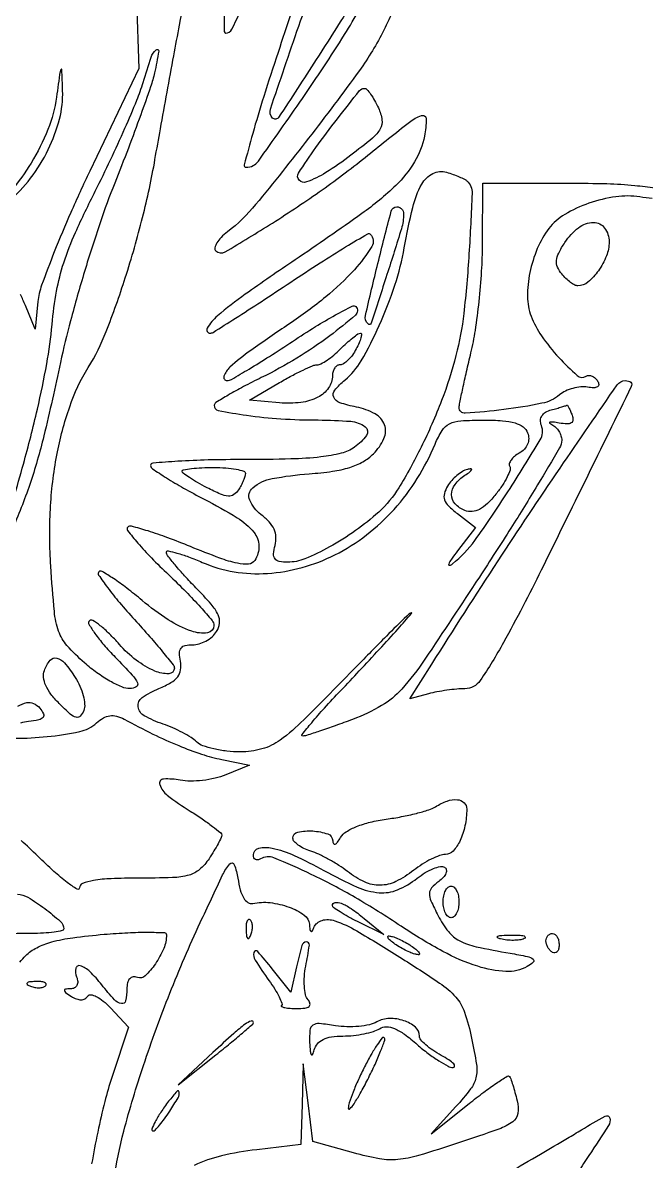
# Model space of a CAD drawing. Extents: x 4 to 800, y 0 to 528.
# Drawn here: x 504.8 to 583.7, y 167.2 to 311.3 of the extents above; entities that cross this region are included whole.
import ezdxf

# ---------------------------------------------------------------- set-up
doc = ezdxf.new("R2010")
doc.units = 0

msp = doc.modelspace()

# ---------------------------------------------------------------- linework, layer by layer
for points in [[(546.024751, 319.4349, -0.013672), (546.398057, 318.365924, -0.013561), (546.713481, 317.275234, -0.013532), (546.937346, 316.307514, -0.050138), (546.999865, 315.6849, -0.13968), (546.455853, 313.776362, -0.004104), (541.944517, 306.635508, -0.002417), (537.189604, 299.322108, -0.47533), (536.423048, 299.243618, -0.285033), (536.156021, 300.383762, -0.001745), (539.737241, 310.881157, -0.001665), (543.397944, 321.376715, -0.317573), (544.274751, 321.998547, -0.20994), (544.635128, 321.841061, -0.036507), (545.108398, 321.246075, -0.034232), (545.594667, 320.417155, -0.024698)], [(549.808096, 300.521839, -0.068213), (550.263695, 299.002375, -0.171938), (550.05371, 297.883077, -0.087995), (549.046798, 296.691335, -0.010402), (546.324808, 294.521839, -0.022234), (543.177852, 292.333316, -0.058271), (540.700046, 291.146202, -0.295123), (539.781136, 291.374561, -0.343197), (539.70031, 292.25, -0.013759), (541.905003, 295.495851, -0.008792), (544.635079, 299.149252, -0.002757), (547.422945, 302.705638, -0.228989), (548.031985, 303, -0.212518), (548.348135, 302.859269, -0.027842), (548.820599, 302.27204, -0.028404), (549.328441, 301.471047, -0.020187)], [(561, 291.288469, -0.218907), (561.65561, 289.705709, -0.005966), (561.27025, 282.042192, -0.012916), (560.604502, 274.496906, -0.034253), (559.623331, 269.174945, -0.028958), (557.810481, 263.490041, -0.022882), (555.222998, 257.574834, -0.022876), (552.380233, 252.418489, -0.070473), (549.850233, 249.354995, -0.031182), (546.930905, 247.00662, -0.027692), (543.627397, 244.936775, -0.027856), (540.512914, 243.43748, -0.098118), (538.34362, 243.003738, -0.045602), (537.277664, 243.099297, -0.188659), (536.737555, 243.433034, -0.184008), (536.559575, 244.05097, -0.043093), (536.744701, 245.131738, 0.077637), (536.852959, 246.201921, 0.094406), (536.611479, 247.178535, 0.080976), (535.986876, 248.106865, 0.0427), (534.950372, 249.037434, -0.133237), (533.534075, 250.863691, -0.327054), (533.911686, 252.423922, -0.129712), (536.370045, 253.59083, -0.028254), (541.062986, 254.198175, 0.017744), (544.002823, 254.516001, 0.039929), (546.188219, 255.011565, 0.052339), (547.856008, 255.731264, 0.068464), (549.177787, 256.733342, 0.088985), (550.511961, 258.650839, 0.197462), (550.582727, 260.397958, 0.182492), (549.388168, 261.786509, 0.075631), (547.023603, 262.645279, -0.029972), (544.915423, 263.200061, -0.216694), (544.162558, 263.89309, -0.280489), (544.294199, 264.782414, -0.046081), (545.578008, 266.064741, 0.089366), (547.639969, 268.513712, 0.025035), (549.921802, 272.989206, 0.025714), (551.899167, 278.086969, 0.036471), (553.08181, 282.803143, -0.016328), (554.149881, 287.92872, -0.067729), (555.300146, 290.865193, -0.145545), (556.694245, 292.225526, -0.197906), (558.425273, 292.387531, -0.012409), (559.256239, 292.11007, -0.014094), (560.037424, 291.802337, -0.013353), (560.683509, 291.505908, -0.072682)], [(553, 287.105335, -0.074351), (552.718428, 285.222258, -0.003935), (550.890771, 279.411358, -0.001536), (548.882498, 273.262126, -0.558523), (548.496319, 273.170348, -0.258344), (548.183209, 274.26018, -0.003981), (549.750609, 280.840805, -0.003555), (551.427892, 287.439871, -0.341069), (552.153507, 288, -0.104839), (552.476494, 287.931524, -0.09913), (552.751343, 287.737192, -0.096478), (552.935555, 287.44685, -0.093526)], [(579, 283.571429, -0.094051), (578.659372, 281.776581, -0.060449), (577.64818, 279.907217, -0.063423), (576.322301, 278.464662, -0.177026), (575.051016, 278, -0.123779), (574.658028, 278.098801, -0.034568), (574.117223, 278.439154, -0.032627), (573.538386, 278.922816, -0.029204), (573.004155, 279.494994, -0.069751), (572.463389, 280.370221, -0.129209), (572.333505, 281.189772, -0.094313), (572.615287, 282.14137, -0.026026), (573.404763, 283.494994, -0.083609), (575.127319, 285.355673, -0.162261), (577.019118, 286.015049, -0.241655), (578.425256, 285.317402, -0.160359)], [(547, 270, -0.034718), (546.519262, 269.234579, -0.040999), (545.960638, 268.5875, -0.045472), (545.409137, 268.136208, -0.149836), (544.964816, 268, 0.141418), (544.596894, 267.893815, 0.099797), (544.283415, 267.595343, 0.084759), (544.072256, 267.148981, 0.068295), (544, 266.622445, -0.155714), (543.503358, 265.066385, -0.120002), (542.14891, 263.892646, -0.088779), (540.017767, 263.237872, -0.050831), (537.319788, 263.185474), (533.5, 263.5), (537.30716, 265.75, -0.01), (538.834034, 266.611642, -0.012849), (540.272926, 267.339063, -0.010711), (541.494898, 267.88616, -0.100217), (542.05716, 268, 0.124204), (542.545889, 268.123306, 0.025663), (543.310541, 268.5875, 0.025511), (544.165136, 269.234372, 0.021619), (545, 270, -0.012416), (545.805072, 270.766051, -0.016952), (546.56971, 271.4125, -0.013799), (547.227666, 271.902723, -0.154395), (547.535184, 272, -0.42635), (547.66734, 271.862275, -0.055108), (547.598737, 271.4125, -0.037828), (547.372687, 270.767496, -0.019675)], [(581.800936, 265.25, -0.001015), (570.407599, 242.005673, -0.01127), (565.631229, 232.838069, -0.022663), (562.691163, 228.022933, -0.247701), (560.755603, 226.986345, 0.02128), (559.722126, 226.936072, 0.011899), (558.471328, 226.791649, 0.011855), (557.211667, 226.585183, 0.018853), (556.146791, 226.342724), (553.793583, 225.712758), (556.566283, 230.106379, -0.003826), (564.948491, 243.166313, -0.005079), (572.78356, 254.908329, -0.001108), (580.011596, 265.455546, -0.246781), (581.047528, 266, -0.068869), (581.448621, 265.944491, -0.127711), (581.730486, 265.779688, -0.169339), (581.849402, 265.534871, -0.143571)], [(574.318193, 261.613185, -0.095841), (574.425112, 261.009557, -0.25886), (574.215249, 260.645045, -0.149831), (573.665214, 260.507899, -0.03197), (572.675182, 260.624273, 0.012762), (571.896901, 260.746205, 0.084999), (571.506147, 260.730681, 0.605978), (571.474138, 260.615868, 0.077453), (571.75, 260.427755, -0.080956), (572.228025, 260.096883, -0.060587), (572.632812, 259.599138, -0.060509), (572.906975, 259.018088, -0.080171), (573, 258.441651, -0.13388), (572.738251, 257.481617, -0.002314), (569.940265, 252.78176, -0.005691), (566.575785, 247.330836, -0.003738), (562.58388, 241.128216, -0.002781), (555.687928, 230.714167, -0.03418), (552.771801, 226.947326, -0.078486), (550.213199, 224.848364, -0.043116), (546.546367, 223.103233, -0.003697), (544.343176, 222.297433, -0.005287), (542.376161, 221.617825, -0.002993), (540.710023, 221.072879, -0.077685), (540.243791, 221, -0.627365), (540.152289, 221.189328, -0.006254), (541.372292, 222.689063, -0.010643), (542.988247, 224.543828, -0.005832), (545.042054, 226.75, 0.002596), (547.395375, 229.245331, 0.002002), (549.93688, 231.990343, 0.002024), (552.29078, 234.574155, 0.004842), (554.01075, 236.514998, 0.847626), (553.940837, 236.599573, 0.060408), (553.390658, 236.184029, 0.005942), (550.825219, 233.649042, 0.001809), (547, 229.750212, -0.003701), (540.361403, 223.034907, -0.037758), (537.389613, 220.489546, -0.08946), (535.084867, 219.363874, -0.069972), (532.321429, 218.985214, -0.027131), (530.624854, 219.083364, -0.02876), (528.982143, 219.364569, -0.029983), (527.607188, 219.770375, -0.103625), (526.821429, 220.255871, 0.049255), (526.113325, 220.807178, 0.018803), (525.030923, 221.434855, 0.018406), (523.795909, 222.033104, 0.021494), (522.581714, 222.505871, -0.044001), (520.182007, 223.566798, -0.241827), (519.416572, 224.704972, -0.277007), (519.940168, 225.868166, -0.053719), (522.048844, 227.020232, 0.030757), (523.568498, 227.762186, 0.097421), (524.423078, 228.496603, 0.132989), (524.78975, 229.358522, 0.081852), (524.761409, 230.467776, -0.045501), (524.65913, 231.508699, -0.161134), (524.862798, 232.139042, -0.18289), (525.381109, 232.476387, -0.061668), (526.293875, 232.560612, 0.078504), (527.119734, 232.664822, 0.054194), (527.992807, 233.024203, 0.053627), (528.778981, 233.568917, 0.071595), (529.347426, 234.223907, 0.119492), (529.716328, 235.287114, 0.135208), (529.53121, 236.348534, 0.069446), (528.663035, 237.673292, 0.013676), (526.728426, 239.76607, -0.008199), (525.299888, 241.27784, -0.011942), (524.095225, 242.660201, -0.007546), (523.141836, 243.844387, -0.167221), (523, 244.256625, -0.473814), (523.21218, 244.430265, -0.018521), (524.330394, 244.161163, -0.021144), (525.791646, 243.684235, -0.011799), (527.529002, 242.987568, 0.118753), (535.778037, 241.58379, 0.100949), (544.313002, 243.937222, 0.09313), (551.789882, 249.692231, 0.084293), (556.98313, 257.959272, -0.04138), (557.872617, 259.687131, -0.139585), (558.80564, 260.53105, -0.099333), (560.228818, 260.909497, -0.015473), (563.152705, 261, -0.017341), (565.527817, 260.9176, -0.054076), (567.100713, 260.635597, -0.088182), (568.10994, 260.133867, -0.142738), (568.685876, 259.37621, -0.091805), (568.820607, 258.649473, -0.097823), (568.680613, 257.939982, -0.09311), (568.27206, 257.310266, -0.074986), (567.633459, 256.814749, 0.04384), (567.025841, 256.40099, 0.065304), (566.585692, 255.93316, 0.087336), (566.369726, 255.486383, 0.210429), (566.419456, 255.130324, -0.224988), (566.469834, 254.678198, -0.032105), (566.100298, 253.793888, -0.031339), (565.492432, 252.73877, -0.021956), (564.684871, 251.62939, -0.031349), (563.589971, 250.42015, -0.071539), (562.597213, 249.697124, -0.098825), (561.661439, 249.418262, -0.115261), (560.744383, 249.544595, -0.118356), (559.518526, 250.386894, -0.185695), (559.0665, 251.566467, -0.163316), (559.503341, 252.862799, -0.089656), (560.75, 254.00835, 0.014312), (561.394645, 254.442732, 0.135705), (561.601815, 254.699199, 0.558669), (561.51875, 254.818238, 0.048647), (561.071443, 254.748522, 0.074706), (560.446874, 254.483745, 0.037158), (559.747788, 253.980019, 0.035836), (559.086735, 253.33862, 0.043771), (558.571443, 252.648489, 0.069927), (558.152723, 251.696179, 0.154884), (558.178388, 250.911775, 0.115308), (558.676377, 250.134217, 0.030294), (559.80472, 249.162432), (562.109439, 247.408847), (559.831434, 244.454423, 0.011004), (559.04133, 243.381699, 0.060104), (558.70107, 242.747997, 0.599782), (558.812384, 242.617918, 0.113944), (559.182287, 242.794077, 0.069205), (562.006954, 245.758586, 0.013194), (566.201479, 251.933734, 0.007378), (570.266471, 258.482394, 0.230765), (570.427755, 260.32767, -0.100731), (570.318955, 260.978565, -0.133303), (570.495879, 261.550095, -0.118713), (570.960095, 261.999537, -0.070087), (571.676575, 262.296534, 0.003783), (572.385628, 262.4856, 0.005539), (573.006378, 262.66358, 0.00282), (573.528854, 262.822883, 0.095264), (573.643011, 262.883999, -0.453574), (573.722345, 262.870368, -0.015158), (573.900338, 262.558548, -0.019412), (574.103838, 262.136789, -0.011082)], [(532.984687, 254.25, -0.071408), (532.922503, 253.871856, -0.021768), (532.723602, 253.325424, -0.021307), (532.44462, 252.725419, -0.021765), (532.117388, 252.155698, -0.106968), (531.528567, 251.558111, -0.163621), (530.830962, 251.376044, -0.086017), (529.832936, 251.621003, -0.01624), (528.132701, 252.431378, -0.011164), (526.932236, 253.086535, -0.016848), (525.920231, 253.714822, -0.011708), (525.128235, 254.27156, -0.238017), (525, 254.52568, -0.3655), (525.158661, 254.713731, -0.012776), (526.175, 254.860669, -0.01838), (527.466398, 254.965857, -0.01113), (529, 255, -0.017648), (530.532256, 254.945901, -0.028873), (531.820502, 254.779687, -0.028747), (532.773493, 254.542914, -0.334224)], [(511.460978, 228.419212, -0.04105), (512.062403, 227.313022, -0.041195), (512.474197, 226.124727, -0.044468), (512.653415, 225.030672, -0.11042), (512.535642, 224.232285, -0.091466), (512.097726, 223.51615, -0.287249), (511.579422, 223.367052, -0.114292), (510.835636, 223.7801, -0.012719), (509.419308, 225.126146, -0.033644), (508.391678, 226.302228, -0.058638), (507.73364, 227.415774, -0.074955), (507.456147, 228.430417, -0.121528), (507.566643, 229.313073, -0.075887), (508.290809, 230.584061, -0.289461), (509.113088, 230.872991, -0.16546), (510.106246, 230.259193, -0.027316)], [(560.986345, 211.75, -0.047803), (560.760465, 209.636213, -0.059153), (560.137793, 207.758237, -0.072781), (559.264471, 206.435767, -0.213628), (558.291098, 206, 0.089018), (557.55362, 205.867654, 0.02668), (556.502042, 205.4125, 0.025822), (555.354658, 204.765471, 0.02536), (554.272871, 204, -0.052028), (552.024351, 202.582277, -0.111001), (550.038446, 202.101561, -0.113879), (548.071358, 202.521619, -0.056522), (545.884859, 203.862439, 0.022882), (544.807389, 204.627201, 0.016413), (543.539615, 205.384865, 0.016627), (542.282268, 206.02768, 0.033946), (541.25, 206.429827, -0.03539), (540.388732, 206.768221, -0.046038), (539.660938, 207.201652, -0.053594), (539.155051, 207.660087, -0.183902), (539, 208.067388, -0.352253), (539.616726, 208.834168, -0.069884), (541.502179, 208.978747, -0.066649), (543.406492, 208.600429, -0.314071), (544.030409, 207.75, 0.108283), (544.119308, 207.386801, 0.394071), (544.321657, 207.309652, 0.138818), (544.630369, 207.550428, 0.026044), (545.027349, 208.155741, -0.124286), (545.73057, 208.872756, -0.04151), (547.053773, 209.53632, -0.035978), (548.78525, 210.090836, -0.025338), (550.794765, 210.471773, 0.013276), (552.739239, 210.792015, 0.014391), (554.611966, 211.207958, 0.013989), (556.191379, 211.654123, 0.065282), (557.047824, 212.050719, -0.054883), (558.510807, 212.765367, -0.105626), (559.797778, 212.93921, -0.174551), (560.648579, 212.557401, -0.206428)], [(542.909769, 203.981885, 0.020994), (547.131584, 201.880799, 0.084107), (549.916492, 201.163806, 0.120917), (552.233667, 201.529433, 0.06744), (554.709808, 202.986375, -0.030286), (555.745722, 203.704187, -0.040194), (556.770079, 204.218179, -0.045245), (557.647217, 204.484032, -0.191656), (558.177378, 204.390374, -0.212527), (558.396752, 204.068613, -0.142334), (558.350168, 203.618792, -0.090163), (558.016715, 203.093718, -0.048484), (557.442364, 202.581514, 0.051274), (556.547392, 201.774394, 0.181497), (556.268507, 201.066773, 0.110249), (556.460935, 200.133193, 0.013593), (557.371556, 198.248383, 0.047036), (558.661791, 196.240976, 0.106556), (560.043404, 195.093156, 0.067402), (562.160027, 194.329341, 0.010893), (566.470729, 193.500597, -0.007987), (568.663438, 193.092242, -0.11555), (569.377097, 192.764791, -0.460149), (569.395894, 192.37361, -0.061599), (568.63829, 191.817453, -0.141277), (565.948999, 191.189166, -0.064659), (562.371916, 191.841291, -0.04731), (557.958277, 193.728261, -0.022711), (552.683183, 196.918884, 0.015482), (546.864485, 200.554175, 0.020288), (541.325186, 203.486712, 0.015176), (536.595098, 205.576242, 0.239212), (534.891315, 205.432829, -0.096039), (534.551324, 205.304046, -0.17391), (534.261824, 205.354868, -0.171728), (534.068179, 205.579023, -0.09336), (534, 205.940983, -0.345963), (534.666933, 206.789495, -0.114228), (536.362294, 206.808198, -0.053204), (539.143417, 205.878082, -0.018681)], [(560, 200, -0.048028), (559.926307, 199.234582, -0.068025), (559.70625, 198.5875, -0.088204), (559.381882, 198.151477, -0.191087), (559, 198, -0.191087), (558.618118, 198.151477, -0.088204), (558.29375, 198.5875, -0.068025), (558.073693, 199.234582, -0.048028), (558, 200, -0.048028), (558.073693, 200.765418, -0.068025), (558.29375, 201.4125, -0.088204), (558.618118, 201.848523, -0.191087), (559, 202, -0.191087), (559.381882, 201.848523, -0.088204), (559.70625, 201.4125, -0.068025), (559.926307, 200.765418, -0.048028)], [(548, 197.917572), (550.5, 195.879615), (547.25, 197.465488, -0.011019), (546.004543, 198.107579, -0.016734), (544.954687, 198.724842, -0.011469), (544.131138, 199.27377, -0.244702), (544, 199.52568, -0.367069), (544.329979, 199.914596, -0.137316), (545.097368, 199.830364, -0.055797), (546.3576, 199.152118, -0.019682)], [(533.078947, 196.416667, 0.018894), (533.137993, 195.670344, 0.168741), (533.279315, 195.37858, 0.470617), (533.461564, 195.395823, 0.054073), (533.683114, 195.8125, 0.051402), (533.839148, 196.359369, 0.05415), (533.876576, 196.916927, 0.060344), (533.797407, 197.402231, 0.126455), (533.604167, 197.729167, 0.296942), (533.385309, 197.77538, 0.208169), (533.200665, 197.592839, 0.077125), (533.089945, 197.112848, 0.028489)], [(539.453637, 191.788911), (538.748364, 188.577823), (536.379149, 191.538911, 0.01444), (534.541191, 193.704746, 0.593526), (534.062361, 193.591084, 0.213043), (534.209779, 192.637416, 0.0114), (535.970455, 190.041492, -0.01491), (536.697692, 188.95289, -0.023488), (537.248372, 187.973406, -0.019891), (537.611495, 187.171987, -0.301424), (537.553788, 186.887122, 0.521605), (537.580132, 186.739135, 0.059207), (537.9653, 186.613717, 0.033508), (538.629801, 186.527164, 0.015634), (539.498296, 186.5, 0.027848), (540.513862, 186.556606, 0.139167), (541.036534, 186.770184, 0.296214), (541.157149, 187.121909, 0.112248), (540.911331, 187.60684, -0.119793), (540.599737, 188.244908, -0.036943), (540.447234, 189.311848, -0.034581), (540.44851, 190.572361, -0.031823), (540.621368, 191.85684, 0.01424), (541.074688, 194.514942, 0.473637), (540.690012, 194.932669, 0.321073), (540.118874, 194.471324, 0.013446)], [(555, 193.429632, -0.439016), (554.867419, 193.307737, -0.048507), (554.4125, 193.390928, -0.03505), (553.767478, 193.624831, -0.018363), (553, 194, -0.018122), (552.233921, 194.446431, -0.025446), (551.5875, 194.902822, -0.023718), (551.108693, 195.316932, -0.205392), (551, 195.570368, -0.439016), (551.132581, 195.692263, -0.048507), (551.5875, 195.609072, -0.03505), (552.232522, 195.375169, -0.018363), (553, 195, -0.018122), (553.766079, 194.553569, -0.025446), (554.4125, 194.097178, -0.023718), (554.891307, 193.683068, -0.205392)], [(568.269032, 195.344063, -0.06278), (567.671085, 195.185595, -0.030339), (566.880008, 195.127736, -0.029507), (566.036634, 195.167106, -0.037336), (565.269032, 195.307009, -0.087174), (564.883358, 195.48334, -0.597527), (564.900903, 195.643467, -0.080377), (565.431793, 195.764444, -0.012823), (566.5, 195.805051, -0.014395), (567.580113, 195.787295, -0.052471), (568.257153, 195.684921, -0.333666), (568.386009, 195.52287, -0.31318)], [(572.666667, 194.543989, -0.05773), (572.606344, 194.023273, -0.124167), (572.421875, 193.66697, -0.190804), (572.149103, 193.528782, -0.16277), (571.833333, 193.603006, -0.071639), (571.514519, 193.869696, -0.05288), (571.244792, 194.243158, -0.053298), (571.061561, 194.660916, -0.076861), (571, 195.059017, -0.087308), (571.063221, 195.418314, -0.094392), (571.244792, 195.723586, -0.100145), (571.515437, 195.927786, -0.112153), (571.833333, 196, -0.170324), (572.151276, 195.888458, -0.094314), (572.421875, 195.572297, -0.074868), (572.604892, 195.100961, -0.055286)], [(505.8125, 189.316886, 0.051402), (506.359369, 189.160852, 0.05415), (506.916927, 189.123424, 0.060344), (507.402231, 189.202593, 0.126455), (507.729167, 189.395833, 0.296942), (507.77538, 189.614691, 0.208169), (507.592839, 189.799335, 0.077125), (507.112848, 189.910055, 0.028489), (506.416667, 189.921053, 0.018894), (505.670344, 189.862007, 0.168741), (505.37858, 189.720685, 0.470617), (505.395823, 189.538436, 0.054073)], [(528.878609, 180.923038), (524.5, 176.846077), (529.25, 180.634801, 0.00347), (531.070874, 182.107967, 0.005532), (532.604687, 183.395257, 0.001561), (533.916332, 184.528181, 0.217133), (534, 184.711762, 0.517086), (533.710757, 184.916667, 0.074848), (532.950438, 184.513548, 0.024258), (531.520915, 183.344636, 0.003949)], [(549.611763, 184.802608, -0.074205), (548.66992, 184.445871, -0.030677), (547.319567, 184.238201, -0.029514), (545.819361, 184.189806, -0.033541), (544.387586, 184.324529, 0.01623), (542.33483, 184.589598, 0.170285), (541.524135, 184.390027, 0.23103), (541.148057, 183.759773, 0.031772), (541.116001, 182.187129, 0.010325), (541.186493, 181.083604, 0.116675), (541.322015, 180.670147, 0.603081), (541.488789, 180.68077, 0.041577), (541.689326, 181.25, -0.113054), (542.094096, 182.026047, -0.103537), (542.807769, 182.578268, -0.076827), (543.871523, 182.905989, -0.035184), (545.323324, 183.015313, 0.025247), (546.645673, 183.088517, 0.023218), (547.991879, 183.295025, 0.023906), (549.174314, 183.592475, 0.067563), (549.946903, 183.946022, -0.14792), (550.808779, 184.184905, -0.094103), (551.834425, 183.965239, -0.059449), (553.103176, 183.243178, -0.021098), (554.731699, 181.930709, 0.017251), (556.098752, 180.811515, 0.021469), (557.446052, 179.872657, 0.020352), (558.620179, 179.192621, 0.130028), (559.284796, 179.040038, 0.394751), (559.453088, 179.208156, 0.207999), (559.335221, 179.50656, 0.053764), (558.7284, 179.99431, 0.018137), (557.75, 180.571975, -0.024381), (556.697021, 181.211529, -0.032025), (555.807812, 181.899662, -0.033395), (555.169287, 182.543316, -0.180584), (555, 182.996754, 0.217619), (554.482966, 184.12843, 0.097886), (553.032308, 184.956199, 0.086541), (551.197767, 185.234833, 0.122681)], [(548.069761, 179.136743, 0.011045), (547.277294, 177.494768, 0.013275), (546.607992, 175.916203, 0.01199), (546.11476, 174.567045, 0.08181), (546, 173.87036, 0.673937), (546.193465, 173.792018, 0.04423), (546.724306, 174.446967, 0.021661), (547.517749, 175.742861, 0.009359), (548.465722, 177.531467, 0.009126), (549.382259, 179.426931, 0.01442), (550.090824, 181.087516, 0.00835), (550.60884, 182.473109, 0.289306), (550.535483, 182.79785, 0.453742), (550.290803, 182.781549, 0.014911), (549.647844, 181.885734, 0.01925), (548.891972, 180.664466, 0.010995)], [(523.278145, 174.75, 0.016524), (522.282665, 173.370996, 0.028068), (521.556089, 172.148084, 0.034051), (521.158447, 171.237922, 0.518903), (521.325973, 171, 0.209659), (521.57211, 171.107955, 0.012425), (522.120734, 171.734375, 0.01701), (522.748184, 172.542127, 0.011593), (523.408043, 173.5, 0.012392), (524.464534, 175.203024, 0.159846), (524.620974, 175.924719, 0.648881), (524.338833, 176.01699, 0.019349)]]:
    msp.add_lwpolyline(points, format="xyb", close=True)
for points in [[(540.360668, 317.621874, -0.006455), (537.111362, 307.533098, 0.00497), (535.29799, 301.959522, 0.008503), (533.910533, 297.269098, 0.003045), (532.838948, 293.312812, 0.492095), (533.079818, 293, 0.24193), (534.625739, 293.794511, 0.004233), (540.206727, 301.731323, 0.011237), (545.51353, 309.797471, 0.022627), (549.258111, 316.426437, -0.008024)], [(551.69762, 312.965023, -0.014509), (550.49789, 310.371608, -0.041088), (547.402637, 305.259473, -0.008113), (540.974108, 296.675365, -0.007209), (534.284585, 288.290991, -0.056332), (530.706231, 284.818393, 0.034339), (529.923564, 284.122881, 0.055884), (529.376355, 283.423587, 0.077776), (529.125427, 282.825248, 0.262613), (529.235145, 282.431522, 0.34357), (530.420707, 282.284323, 0.005811), (536.395556, 285.947246, 0.013809), (542.69595, 290.158437, 0.015649), (548.490399, 294.546188, -0.003019), (553.735271, 298.730328, -0.085854), (555.255318, 299.552951, -0.514522), (555.860523, 299.11572, -0.048078), (555.640713, 296.953566, -0.085041), (554.381275, 293.678003, -0.067709), (552.020348, 290.709921, -0.035885), (547.710699, 287.139273, -0.006695), (539.270144, 281.280571, 0.005395), (532.973955, 276.934518, 0.024334), (529.454289, 274.182462, 0.077952), (528.156666, 272.651023, 0.585294), (528.522297, 272, 0.141302), (528.894917, 272.107449, 0.000972), (531.733114, 273.900464, 0.003679), (534.973098, 275.989718, 0.002332), (538.719299, 278.469664, -0.004398), (542.457013, 280.921847, -0.007222), (545.667763, 282.923161, -0.002122), (548.452846, 284.587705, -0.342484), (548.787889, 284.545445, -0.348526), (548.970017, 282.964218, -0.044592), (546.767878, 280.038218, -0.037702), (543.15923, 276.60059, -0.02405), (538.5, 273.148426, 0.006685), (533.675831, 269.827106, 0.030814), (531.035129, 267.700706, 0.122257), (530.274001, 266.558889, 0.520129), (530.666667, 266.002536, 0.131366), (531.226193, 266.153949, 0.003522), (533.444724, 267.461462, 0.007114), (536.037056, 269.064529, 0.004785), (538.95367, 270.965533, -0.008051), (541.850534, 272.826816, -0.01304), (544.378309, 274.304199, -0.006717), (546.507105, 275.438037, -0.329782), (546.95367, 275.36545, -0.430405), (546.910664, 274.299452, -0.018281), (543.652096, 271.658772, -0.024429), (539.492118, 268.839376, -0.023021), (534.995452, 266.378468, 0.007597), (532.734953, 265.230476, 0.011736), (530.821346, 264.163672, 0.006166), (529.261524, 263.219371, 0.236102), (529.053794, 262.880842, 0.383805), (529.557649, 262.212897, 0.012553), (533.141356, 261.610685, 0.019488), (537.47643, 261.165166, 0.015378), (542.190983, 261.011006, -0.019463), (546.304017, 260.842876, -0.141523), (548.133919, 260.152105, -0.40743), (548.303514, 259.06583, -0.085424), (546.794224, 257.568422, -0.091038), (545.109411, 256.79688, -0.03412), (542.543097, 256.330825, -0.021786), (538.742448, 256.072486, -0.006076), (532.777494, 256, 0.00597), (528.261761, 255.946081, 0.009933), (524.46044, 255.779687, 0.00391), (521.280851, 255.552187, 0.392237), (521.002727, 255.25, 0.249358), (521.224881, 254.835886, 0.006935), (522.986665, 253.692188, 0.012677), (525.166498, 252.395676, 0.008175), (527.752727, 251, -0.018148), (531.947004, 248.627344, -0.082317), (534.059855, 246.791494, -0.16885), (534.699771, 245.07386, -0.149989), (534.178875, 243.232437, -0.235276), (533.39908, 242.770059, -0.071473), (531.988206, 242.86846, -0.036548), (529.74213, 243.527478, -0.008165), (526.021967, 244.990942, 0.008931), (523.167376, 246.10885, 0.013957), (520.668841, 246.957644, 0.008035), (518.585805, 247.564534, 0.269459), (518.103394, 247.436727, 0.380552), (518.078604, 247.010825, 0.010094), (519.379237, 245.432712, 0.016203), (521.103044, 243.552, 0.009746), (523.261555, 241.429415, -0.008582), (525.46026, 239.27735, -0.012548), (527.314332, 237.302475, -0.008003), (528.780111, 235.606632, -0.175971), (529, 235.001193, -0.374609), (528.186467, 234.067728, -0.118582), (526.192122, 234.265769, -0.059906), (523.225239, 235.716204, -0.031551), (519.92391, 238.161171, 0.010968), (517.993433, 239.717828, 0.017849), (516.281301, 240.942663, 0.012072), (514.858025, 241.837248, 0.343194), (514.4534, 241.786733, 0.361588), (514.416149, 241.380653, 0.009389), (515.555951, 239.788202, 0.01562), (517.064706, 237.888646, 0.009498), (518.958896, 235.735353, -0.00514), (520.890857, 233.577346, -0.00783), (522.519176, 231.660713, -0.003528), (523.860778, 230.006852, -0.170235), (524, 229.609791, -0.407926), (523.292964, 228.887376, -0.107413), (521.537464, 229.229526, -0.061393), (519.183245, 230.606138, -0.049667), (517.04194, 232.605014, 0.017265), (515.783555, 233.942167, 0.028619), (514.623371, 234.967941, 0.028556), (513.668054, 235.635157, 0.347552), (513.253325, 235.586658, 0.341697), (513.197398, 235.148247, 0.021267), (513.95516, 233.976794, 0.024321), (515.072391, 232.55297, 0.014886), (516.517925, 230.981644, -0.006699), (518.663924, 228.724212, -0.07801), (519.340335, 227.716148, -0.389878), (519.180937, 227.215449, -0.130506), (518.369558, 227, -0.101908), (517.343104, 227.211403, -0.027508), (515.847513, 227.954688, -0.02666), (514.205549, 229.006074, -0.02482), (512.643412, 230.25, -0.030482), (510.41752, 232.465481, -0.097992), (509.363017, 234.259315, -0.060836), (508.820761, 236.747773, -0.006907), (508.364126, 242.5, -0.029399), (508.316296, 249.721652, -0.033625), (509.138602, 256.576923, -0.036431), (510.76086, 262.689038, -0.054763), (513.116454, 267.670888, 0.044469), (515.373274, 272.200721, 0.01584), (517.797656, 279.018334, 0.015658), (519.983974, 286.659738, 0.018588), (521.549911, 294, -0.001215), (522.235818, 297.869386, -0.000711), (523.075074, 302.5, -0.000711), (523.92792, 307.130477, -0.00121), (524.655992, 311, 0.010436), (525.646504, 316.857061, 0.017336)], [(519.222348, 314.264073), (519.5, 305.5), (513.295319, 292.5, 0.007626), (510.894541, 287.266031, 0.009278), (508.812922, 282.290625, 0.008042), (507.212832, 278.060331, 0.06214), (506.749052, 276), (506.407467, 272.5), (505.152836, 275.5, 0.007729), (504.533443, 276.919027, 0.003625)], [(530.249254, 314.98253, 0.000707), (530.321072, 310.180344, 0.409427), (530.504392, 310, 0.286104), (531.26667, 310.475069, 0.006952), (533.120174, 314.389254, 0.014736)], [(502.392665, 246.750886, 0.005318), (504.909047, 255.438239, 0.010603), (506.680638, 262.373381, 0.013224), (507.861019, 268.123929, 0.021011), (508.532174, 273.102894, -0.021819), (509.10839, 277.326013, -0.033446), (510.007816, 280.906576, -0.027945), (511.499509, 284.76568, -0.010483), (514.000203, 290, 0.006538), (515.925165, 293.948833, 0.006483), (517.75183, 297.957813, 0.00638), (519.259063, 301.504812, 0.024928), (520.05127, 303.75, -0.008334), (521.064285, 306.956189, -0.136785), (521.688355, 307.87908, -0.698239), (522.016333, 307.69357, -0.01329), (521.494873, 304.976658, -0.028405), (520.99726, 303.199404, -0.004048), (519.741546, 299.625583, -0.004594), (518.18127, 295.418878, -0.003903), (516.458576, 291.005776, 0.013702), (514.603014, 285.962746, 0.007952), (512.638368, 279.813961, 0.007945), (510.863589, 273.5827, 0.013256), (509.593381, 268.279119, -0.007172), (507.487777, 258.989958, -0.022583), (505.707429, 252.854282, -0.023437), (503.416617, 247.024808, -0.008203)], [(503.031616, 288.680056, 0.056203), (505.819942, 291.61961, 0.048388), (508.04722, 295.25227, 0.04988), (509.470994, 299.109091, 0.072427), (509.866387, 302.710162, 0.001017), (509.767627, 305.358428, 0.665033), (509.665294, 305.396684, 0.154539), (509.547215, 305.151081, 0.000541), (509.084753, 301.879168, -0.059414), (508.006402, 297.792969, -0.042253), (505.896489, 293.546781, -0.042843), (503.341789, 290.052127, -0.137502)], [(584.439018, 289.063771, -0.015916), (582.892048, 289.2503, 0.073189), (579.847178, 289.267682, 0.048702), (576.449091, 288.444266, 0.049632), (573.384961, 287.023219, 0.096238), (571.372768, 285.239391, 0.064332), (569.912136, 282.718331, 0.049041), (568.972634, 279.666295, 0.05057), (568.669145, 276.628215, 0.090153), (569.120727, 274.164893, 0.062117), (570.443345, 271.656334, 0.032904), (572.643809, 268.907564, 0.026468), (574.939846, 266.649655, 0.330745), (576.083927, 266.551869, -0.139836), (576.432856, 266.650585, -0.099968), (576.832585, 266.568956, -0.085303), (577.222628, 266.318451, -0.06914), (577.540212, 265.934935, -0.126261), (577.673399, 265.507983, -0.277179), (577.518405, 265.217116, -0.141744), (577.050594, 265.093264, -0.03627), (576.262935, 265.168564, 0.066357), (575.398063, 265.199106, 0.043481), (574.416267, 265.016257, 0.043242), (573.472913, 264.6639, 0.062287), (572.722691, 264.184817, -0.123615), (570.501335, 263.120691, -0.01932), (565.665841, 262.329796, -0.014038), (560.802075, 261.864312, -0.446016), (560.035622, 262.610097, -0.040717), (560.108149, 263.204596, -0.002353), (560.486352, 265.001091, -0.003567), (560.96246, 267.136874, -0.002614), (561.520001, 269.5, 0.021913), (562.077406, 272.350551, 0.010797), (562.547774, 276.014063, 0.010692), (562.873073, 279.844698, 0.015331), (562.984379, 283.25), (563, 291), (573.940983, 291, -0.007206), (578.706175, 290.931319, -0.017078), (582.246592, 290.708061, -0.015787), (584.820254, 290.37499, -0.217577)], [(504.186069, 224.760117, -0.080651), (505.348172, 225.225641, -0.164509), (506.192417, 225.135782, -0.111948), (506.964905, 224.542287, -0.058226), (507.438455, 223.813794, -0.297046), (507.38456, 223.356851, -0.169036), (506.864242, 223.044252, -0.020602), (505.531238, 222.822437, 0.034401), (504.541237, 222.629504, 0.050477)], [(503.858406, 220.715217, 0.0235), (507.896954, 220.922898, 0.028193), (512.023488, 221.566591, 0.130795), (514.154208, 222.652214, -0.051027), (515.031994, 223.291381, -0.098063), (515.851738, 223.573911, -0.101497), (516.698023, 223.518064, -0.057556), (517.654208, 223.132618, 0.010603), (521.29244, 221.252535, 0.015885), (524.551674, 219.781421, 0.018277), (527.453929, 218.703319, 0.029513), (530, 218.025701), (533.5, 217.312191), (530.5, 216.083333, -0.039963), (529.150326, 215.652651, -0.027783), (527.573438, 215.376358, -0.028129), (526.020004, 215.280455, -0.05055), (524.75, 215.402238, 0.063863), (522.637413, 215.548364, 0.489951), (522.154326, 214.843978, 0.154806), (523.109757, 213.49764, 0.020841), (526, 211.5, -0.008728), (527.532914, 210.49447, -0.013272), (528.825, 209.563131, -0.007855), (529.858449, 208.749741, -0.225795), (530, 208.452272, -0.115143), (529.925388, 208.132572, -0.009261), (529.525591, 207.359119, -0.012112), (529.003566, 206.447, -0.009), (528.38499, 205.464817, -0.068609), (527.199897, 204.10553, -0.112834), (525.861434, 203.388112, -0.0587), (523.769745, 203.07188, -0.008196), (519.38499, 203, 0.009627), (516.002235, 202.934859, 0.031176), (513.768496, 202.708841, 0.048159), (512.388233, 202.342524, 0.313487), (512, 201.78416, -0.584102), (511.695043, 201.612176, -0.026107), (510.448575, 202.457626, -0.021778), (508.746189, 203.86768, -0.010963), (506.718555, 205.78416, 0.009654), (504.615507, 207.782369, 0.013753)], [(516.39433, 164.698044, -0.036266), (517.59917, 170.979956, -0.014871), (520.097324, 179.298751, -0.014164), (523.427557, 188.427593, -0.014072), (527.276136, 197.373541, -0.002137), (530.108268, 203.409955, -0.065036), (531.011098, 204.809706, -0.571661), (531.580174, 204.711679, -0.052609), (532.031996, 202.988636, 0.028242), (532.343881, 201.509391, 0.067943), (532.778832, 200.480476, 0.111251), (533.313765, 199.914507, 0.204628), (533.925684, 199.797896, -0.083308), (536.113933, 199.905521, -0.058795), (538.513255, 199.332224, -0.063594), (540.433852, 198.334744, -0.233495), (541.078947, 197.170545, 0.019455), (541.136308, 196.506201, 0.208214), (541.271327, 196.27869, 0.437683), (541.443762, 196.313732, 0.040435), (541.662281, 196.75, -0.233421), (542.683548, 197.661448, -0.151765), (544.295281, 197.611106, -0.050351), (547.081413, 196.32295, -0.006942), (552.540917, 192.993909, -0.007568), (557.560287, 189.72978, -0.063822), (559.585856, 187.956094, -0.099435), (560.704932, 186.0281, -0.029965), (561.60601, 182.743909, -0.013869), (562.214236, 179.403928, -0.095069), (562.152416, 177.741651, -0.107777), (561.477214, 176.312872, -0.020102), (559.60601, 174.074951), (556.5, 170.649901), (561.275395, 174.466222, -0.007886), (563.130381, 175.901309, -0.013035), (564.746109, 177.046563, -0.006637), (566.1075, 177.933212, -0.373069), (566.384719, 177.891272, -0.091842), (566.546297, 177.611229, -0.00805), (566.808332, 176.831106, -0.010342), (567.088686, 175.882155, -0.007863), (567.357885, 174.831643, -0.094449), (567.433841, 173.209521, -0.203971), (566.799337, 172.160475, -0.070612), (565.047379, 171.240766, -0.005237), (559.923382, 169.474484, -0.007726), (554.891327, 167.884599, -0.049075), (552.261976, 167.372093, -0.068388), (549.961737, 167.469062, -0.022911), (546.674821, 168.219656), (541.5, 169.653631), (540.907104, 174.576815), (540.314207, 179.5), (540.157104, 174.387681), (540, 169.275363), (534.413872, 168.618823, 0.028013), (529.963423, 167.8411, 0.052925), (526.526184, 166.645422, 0.056309)], [(504.143011, 200.966731, -0.130259), (505.48055, 200.576939, -0.024793), (507.602781, 199.149199, -0.021486), (509.574058, 197.53957, -0.213949), (510, 196.589707, -0.352905), (509.81262, 196.357289, -0.01792), (508.789032, 196.173227, -0.022088), (507.45801, 196.042482, -0.013437), (505.877555, 196, 0.008962), (503.552468, 195.958322, 0.111629)], [(504.458117, 192.373473, -0.027251), (505.191746, 193.191746, -0.080249), (506.589488, 194.200711, -0.04978), (508.483877, 194.925922, -0.033707), (511.158391, 195.464576, -0.011408), (515.108413, 195.895008, -0.008729), (518.134437, 196.101911, -0.014647), (520.681846, 196.156733, -0.008369), (522.738358, 196.106312, -0.402182), (523, 195.833648, -0.099449), (522.6542, 194.112258, -0.050328), (521.595292, 192.160336, -0.050813), (520.310353, 190.632243, -0.292023), (519.32188, 190.429977, 0.123343), (518.777779, 190.496116, 0.179643), (518.353452, 190.275219, 0.130239), (518.085965, 189.756757, 0.054375), (518, 188.968615, -0.054458), (517.8381, 187.486571, -0.39907), (517.299489, 187.122994, -0.169611), (516.413606, 187.608871, -0.016649), (514.82134, 189.5, 0.032895), (513.3102, 191.18084, 0.117623), (512.07816, 191.91698, 0.451594), (511.535757, 191.588929, 0.137073), (511.638374, 190.5, -0.074326), (511.770995, 189.901391, -0.137289), (511.671177, 189.416999, -0.160406), (511.351673, 189.103069, -0.112271), (510.856989, 188.984687, 0.027742), (510.211019, 188.941502, 0.414294), (510.084876, 188.779983, 0.211529), (510.233067, 188.532432, 0.012644), (510.973607, 188.037474, 0.050941), (511.627947, 187.711564, 0.093498), (512.21241, 187.608913, 0.121688), (512.68973, 187.733226, 0.130802), (513.039238, 188.063489, -0.300287), (513.436662, 188.247578, -0.081351), (514.130093, 188.023921, -0.054598), (515.000788, 187.449185, -0.031031), (515.921431, 186.583632), (518.2116, 184.14586), (516.081689, 177.745475, 0.01882), (515.198795, 174.716394, 0.009577), (514.306642, 170.850883, 0.0095), (513.537682, 166.823758, 0.014029)], [(566.23997, 165.670387, 0.000533), (570.296875, 168.05431, 0.000483), (573.738458, 170.08608, 0.002987), (575.5, 171.142577, -0.010558), (578.49412, 172.87723, -0.481463), (579.069875, 172.63825, -0.216206), (578.931565, 171.697059, -0.005144), (576.432376, 167.899511, 0.0165), (575.118388, 165.800608, 0.018924)]]:
    msp.add_lwpolyline(points, format="xyb")

doc.saveas('drawing.dxf')
